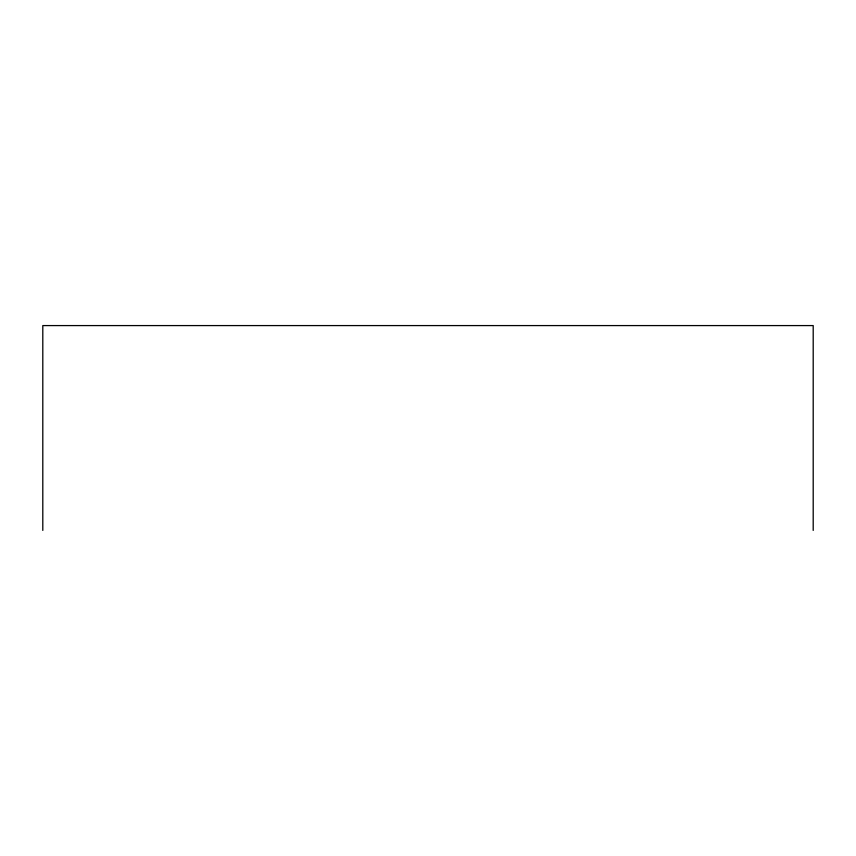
<?xml version="1.0" encoding="UTF-8"?>
<svg xmlns="http://www.w3.org/2000/svg" width="856" height="856" viewBox="0 0 856 856"><rect width="100%" height="100%" fill="white"/><g stroke="black" fill="none" stroke-linecap="round" stroke-linejoin="round"><path stroke-width="1.28" d="M813.2 530.42L813.2 325.58L42.8 325.58L42.8 530.42"/></g></svg>
